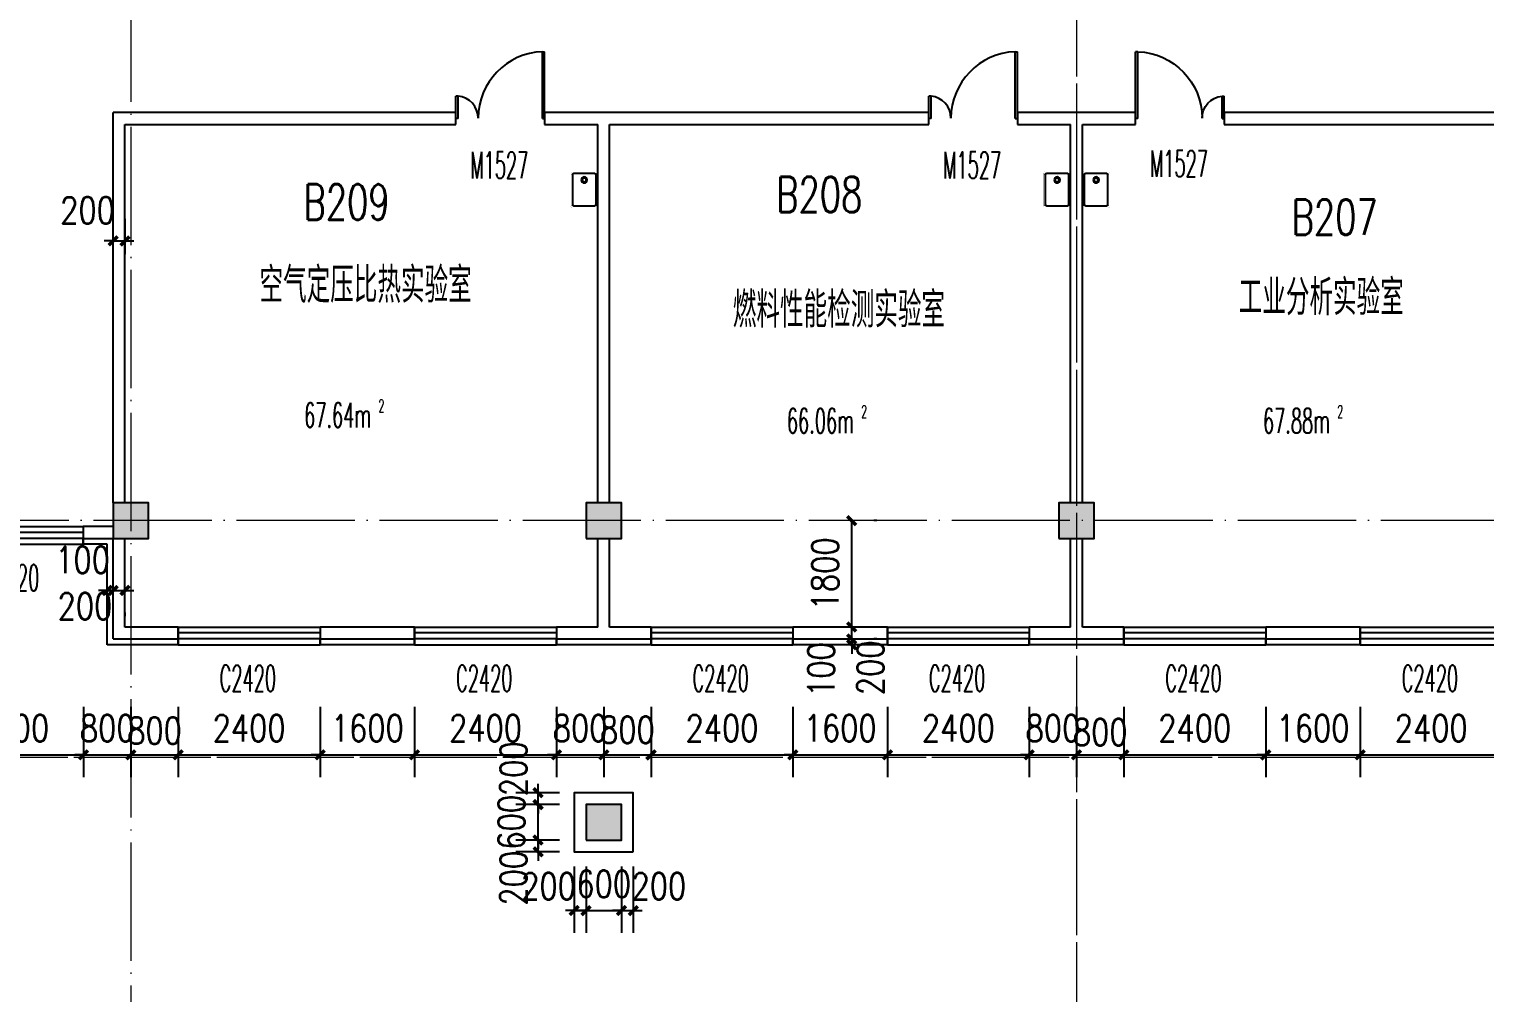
# Model space of a CAD drawing. Extents: x 1417642 to 3570900, y 124798 to 1191112.
# Drawn here: x 1523256 to 1547887, y 555787 to 572081 of the extents above; entities that cross this region are included whole.
import ezdxf

# ---------------------------------------------------------------- set-up
doc = ezdxf.new("R2010")
doc.units = 0
doc.header["$LTSCALE"] = 1000
doc.header["$MEASUREMENT"] = 0
doc.linetypes.add('DOTE', pattern=[2.42, 2, -0.2, 0.02, -0.2])
doc.layers.get('0').update_dxf_attribs({"linetype": 'CONTINUOUS'})
doc.layers.get('Defpoints').update_dxf_attribs({"linetype": 'CONTINUOUS'})
for name, color, linetype in [('COLUMN', 9, 'CONTINUOUS'), ('DOTE', 1, 'DOTE'), ('PUB_DIM', 3, 'CONTINUOUS'), ('PUB_HATCH', 8, 'CONTINUOUS'), ('PUB_TEXT', 40, 'CONTINUOUS'), ('SPACE', 7, 'CONTINUOUS'), ('SURFACE', 6, 'CONTINUOUS'), ('WALL', 4, 'CONTINUOUS'), ('WINDOW', 2, 'CONTINUOUS'), ('WINDOW_TEXT', 7, 'CONTINUOUS'), ('填充', 252, 'CONTINUOUS'), ('水点', 3, 'CONTINUOUS'), ('立面造型', 40, 'CONTINUOUS')]:
    doc.layers.add(name, color=color, linetype=linetype)
doc.styles.add('_TCH_SPACE', font='ROMANS', dxfattribs={"width": 0.7, "height": 5, "bigfont": 'Z'})
doc.styles.add('_TCH_WINDOW', font='ROMANS.shx', dxfattribs={"width": 0.7, "height": 400, "bigfont": 'Z.shx'})
doc.styles.add('DIM_FONT', font='SIMPLEX.shx', dxfattribs={"width": 0.8})
doc.styles.get("Standard").update_dxf_attribs({"font": 'GBENOR', "bigfont": 'GBCBIG'})
doc.styles.add('Z', font='ROMANS', dxfattribs={"width": 0.7, "bigfont": 'Z'})
doc.dimstyles.new('DIMN150', dxfattribs={"dimscale": 1.5, "dimtxt": 300, "dimasz": 100, "dimexe": 250, "dimexo": 300, "dimgap": 150, "dimtad": 1, "dimdec": 0, "dimzin": 0, "dimdsep": 46, "dimtxsty": 'DIM_FONT', "dimblk": 'ARCHTICK', "dimcen": 0.09, "dimdle": 1.5, "dimclrt": 7, "dimazin": 2, "dimtfac": 1, "dimtdec": 0, "dimtix": 1, "dimtmove": 2, "dimatfit": 3, "dimldrblk": 'ARCHTICK', "dimfxl": 1, "dimtolj": 1, "dimtzin": 0, "dimarcsym": 0})

# ---------------------------------------------------------------- blocks, each defined once
blk = doc.blocks.new('M_E3')
for p, q in [((-275, -410), (-275, -50)), ((-255, -30), (255, -30)), ((275, -50), (275, -410)), ((255, -430), (-255, -430))]:
    blk.add_line(p, q)
at = {"const_width": 1.5}
for points in [[(-275, 0, 0.414214), (-305, -30, 0.414214)], [(305, -30, 0.414214), (275, 0, 0.414214)], [(-305, -430, 0.414214), (-275, -460, 0.414214)], [(275, -460, 0.414214), (305, -430, 0.414214)]]:
    blk.add_lwpolyline(points, format="xyb", dxfattribs=at)
for points in [[(-275, 0), (275, 0)], [(-305, -430), (-305, -30)], [(305, -30), (305, -430)], [(275, -460), (-275, -460)]]:
    blk.add_lwpolyline(points, dxfattribs=at)
for radius in [50, 32.5]:
    blk.add_circle((165, -230), radius)
for centre, start, end in [((-255, -50), 90, 180), ((255, -50), 0, 90), ((-255, -410), 180, 270), ((255, -410), 270, 0)]:
    blk.add_arc(centre, 20, start, end)
at = {"width": 0.8, "flags": 9}
for tag in ['XSIZE', 'YSIZE']:
    blk.add_attdef(tag, (0, 0), '', height=0.5, dxfattribs=at)
blk = doc.blocks.new('_ArchTick')
at = {"color": 0, "linetype": 'ByBlock', "const_width": 0.4}
blk.add_lwpolyline([(-0.5, -0.5), (0.5, 0.5)], dxfattribs=at)
blk = doc.blocks.new('*D2451')
at = {"layer": 'Defpoints', "color": 0}
for p in [(1524679, 562607), (1524879, 562607), (1524879, 562590)]:
    blk.add_point(p, dxfattribs=at)
at = {"layer": 'PUB_DIM', "color": 0, "lineweight": -2}
for p, q in [((1524679, 562590), (1524529, 562590)), ((1524679, 562590), (1524879, 562590)), ((1524879, 562590), (1525029, 562590)), ((1524679, 562157), (1524679, 562215)), ((1524879, 562157), (1524879, 562215))]:
    blk.add_line(p, q, dxfattribs=at)
at = {"layer": 'PUB_DIM', "color": 0, "lineweight": -2, "xscale": 150, "yscale": 150, "zscale": 150}
blk.add_blockref('_ArchTick', (1524679, 562590), dxfattribs=at)
at = {"layer": 'PUB_DIM', "color": 0, "lineweight": -2, "xscale": 150, "yscale": 150, "zscale": 150, "rotation": 180}
blk.add_blockref('_ArchTick', (1524879, 562590), dxfattribs=at)
at = {"layer": 'PUB_DIM', "color": 7, "insert": (1524202, 562325), "char_height": 450, "attachment_point": 5, "style": 'DIM_FONT'}
blk.add_mtext('\\A1;200', dxfattribs=at)
blk = doc.blocks.new('*D2452')
at = {"layer": 'Defpoints', "color": 0}
for p in [(1524579, 562607), (1524679, 562607), (1524679, 562590)]:
    blk.add_point(p, dxfattribs=at)
at = {"layer": 'PUB_DIM', "color": 0, "lineweight": -2}
for p, q in [((1524579, 562590), (1524429, 562590)), ((1524579, 562590), (1524679, 562590)), ((1524679, 562590), (1524829, 562590)), ((1524579, 562157), (1524579, 562215)), ((1524679, 562157), (1524679, 562215))]:
    blk.add_line(p, q, dxfattribs=at)
at = {"layer": 'PUB_DIM', "color": 0, "lineweight": -2, "xscale": 150, "yscale": 150, "zscale": 150}
blk.add_blockref('_ArchTick', (1524579, 562590), dxfattribs=at)
at = {"layer": 'PUB_DIM', "color": 0, "lineweight": -2, "xscale": 150, "yscale": 150, "zscale": 150, "rotation": 180}
blk.add_blockref('_ArchTick', (1524679, 562590), dxfattribs=at)
at = {"layer": 'PUB_DIM', "color": 7, "insert": (1524161, 563107), "char_height": 450, "attachment_point": 5, "style": 'DIM_FONT'}
blk.add_mtext('\\A1;100', dxfattribs=at)
blk = doc.blocks.new('*D2453')
at = {"layer": 'Defpoints', "color": 0}
for p in [(1524879, 568500), (1524679, 567826), (1524879, 567826)]:
    blk.add_point(p, dxfattribs=at)
at = {"layer": 'PUB_DIM', "color": 0, "lineweight": -2}
for p, q in [((1524679, 568276), (1524679, 568875)), ((1524879, 568276), (1524879, 568875)), ((1524679, 568500), (1524529, 568500)), ((1524679, 568500), (1524879, 568500)), ((1524879, 568500), (1525029, 568500))]:
    blk.add_line(p, q, dxfattribs=at)
at = {"layer": 'PUB_DIM', "color": 0, "lineweight": -2, "xscale": 150, "yscale": 150, "zscale": 150}
blk.add_blockref('_ArchTick', (1524679, 568500), dxfattribs=at)
at = {"layer": 'PUB_DIM', "color": 0, "lineweight": -2, "xscale": 150, "yscale": 150, "zscale": 150, "rotation": 180}
blk.add_blockref('_ArchTick', (1524879, 568500), dxfattribs=at)
at = {"layer": 'PUB_DIM', "color": 7, "insert": (1524245, 569017), "char_height": 450, "attachment_point": 5, "style": 'DIM_FONT'}
blk.add_mtext('\\A1;200', dxfattribs=at)
blk = doc.blocks.new('*D2454')
at = {"layer": 'Defpoints', "color": 0}
for p in [(1537150, 561771), (1537150, 561671), (1537174, 561771)]:
    blk.add_point(p, dxfattribs=at)
at = {"layer": 'PUB_DIM', "color": 0, "lineweight": -2}
for p, q in [((1537174, 561771), (1537174, 561921)), ((1537174, 561671), (1537174, 561771)), ((1537174, 561671), (1537174, 561521)), ((1537600, 561771), (1537549, 561771)), ((1537600, 561671), (1537549, 561671))]:
    blk.add_line(p, q, dxfattribs=at)
at = {"layer": 'PUB_DIM', "color": 0, "lineweight": -2, "xscale": 150, "yscale": 150, "zscale": 150}
for p, rotation in [((1537174, 561771), 270), ((1537174, 561671), 90)]:
    blk.add_blockref('_ArchTick', p, dxfattribs=dict(at, rotation=rotation))
at = {"layer": 'PUB_DIM', "color": 7, "insert": (1536656, 561253), "char_height": 450, "attachment_point": 5, "rotation": 90, "style": 'DIM_FONT'}
blk.add_mtext('\\A1;100', dxfattribs=at)
blk = doc.blocks.new('*D2455')
at = {"layer": 'Defpoints', "color": 0}
for p in [(1537150, 561971), (1537174, 561971), (1537150, 561771)]:
    blk.add_point(p, dxfattribs=at)
at = {"layer": 'PUB_DIM', "color": 0, "lineweight": -2}
for p, q in [((1537174, 561971), (1537174, 562121)), ((1537174, 561771), (1537174, 561971)), ((1537600, 561971), (1537549, 561971)), ((1537174, 561771), (1537174, 561621)), ((1537600, 561771), (1537549, 561771))]:
    blk.add_line(p, q, dxfattribs=at)
at = {"layer": 'PUB_DIM', "color": 0, "lineweight": -2, "xscale": 150, "yscale": 150, "zscale": 150}
for p, rotation in [((1537174, 561971), 270), ((1537174, 561771), 90)]:
    blk.add_blockref('_ArchTick', p, dxfattribs=dict(at, rotation=rotation))
at = {"layer": 'PUB_DIM', "color": 7, "insert": (1537491, 561282), "char_height": 450, "attachment_point": 5, "rotation": 90, "style": 'DIM_FONT'}
blk.add_mtext('\\A1;200', dxfattribs=at)
blk = doc.blocks.new('*D2456')
at = {"layer": 'Defpoints', "color": 0}
for p in [(1537150, 563771), (1537174, 563771), (1537150, 561971)]:
    blk.add_point(p, dxfattribs=at)
at = {"layer": 'PUB_DIM', "color": 0, "lineweight": -2}
for p, q in [((1537174, 561969), (1537174, 563773)), ((1537600, 563771), (1537549, 563771)), ((1537600, 561971), (1537549, 561971))]:
    blk.add_line(p, q, dxfattribs=at)
at = {"layer": 'PUB_DIM', "color": 0, "lineweight": -2, "xscale": 150, "yscale": 150, "zscale": 150}
for p, rotation in [((1537174, 563771), 90), ((1537174, 561971), 270)]:
    blk.add_blockref('_ArchTick', p, dxfattribs=dict(at, rotation=rotation))
at = {"layer": 'PUB_DIM', "color": 7, "insert": (1536724, 562871), "char_height": 450, "attachment_point": 5, "rotation": 90, "style": 'DIM_FONT'}
blk.add_mtext('\\A1;1800', dxfattribs=at)
blk = doc.blocks.new('*D2551')
at = {"layer": 'Defpoints', "color": 0}
for p in [(1533279, 558371), (1533479, 558371), (1533479, 557178)]:
    blk.add_point(p, dxfattribs=at)
at = {"layer": 'PUB_DIM', "color": 0, "lineweight": -2}
for p, q in [((1533279, 557921), (1533279, 556803)), ((1533479, 557921), (1533479, 556803)), ((1533279, 557178), (1533129, 557178)), ((1533279, 557178), (1533479, 557178)), ((1533479, 557178), (1533629, 557178))]:
    blk.add_line(p, q, dxfattribs=at)
at = {"layer": 'PUB_DIM', "color": 0, "lineweight": -2, "xscale": 150, "yscale": 150, "zscale": 150}
blk.add_blockref('_ArchTick', (1533279, 557178), dxfattribs=at)
at = {"layer": 'PUB_DIM', "color": 0, "lineweight": -2, "xscale": 150, "yscale": 150, "zscale": 150, "rotation": 180}
blk.add_blockref('_ArchTick', (1533479, 557178), dxfattribs=at)
at = {"layer": 'PUB_DIM', "color": 7, "insert": (1533912, 557590), "char_height": 450, "attachment_point": 5, "style": 'DIM_FONT'}
blk.add_mtext('\\A1;200', dxfattribs=at)
blk = doc.blocks.new('*D2552')
at = {"layer": 'Defpoints', "color": 0}
for p in [(1532679, 558371), (1533279, 558371), (1533279, 557178)]:
    blk.add_point(p, dxfattribs=at)
at = {"layer": 'PUB_DIM', "color": 0, "lineweight": -2}
for p, q in [((1532679, 557921), (1532679, 556803)), ((1533279, 557921), (1533279, 556803)), ((1532679, 557178), (1532529, 557178)), ((1532679, 557178), (1533279, 557178)), ((1533279, 557178), (1533429, 557178))]:
    blk.add_line(p, q, dxfattribs=at)
at = {"layer": 'PUB_DIM', "color": 0, "lineweight": -2, "xscale": 150, "yscale": 150, "zscale": 150}
blk.add_blockref('_ArchTick', (1532679, 557178), dxfattribs=at)
at = {"layer": 'PUB_DIM', "color": 0, "lineweight": -2, "xscale": 150, "yscale": 150, "zscale": 150, "rotation": 180}
blk.add_blockref('_ArchTick', (1533279, 557178), dxfattribs=at)
at = {"layer": 'PUB_DIM', "color": 7, "insert": (1532979, 557628), "char_height": 450, "attachment_point": 5, "style": 'DIM_FONT'}
blk.add_mtext('\\A1;600', dxfattribs=at)
blk = doc.blocks.new('*D2553')
at = {"layer": 'Defpoints', "color": 0}
for p in [(1532479, 558371), (1532679, 558371), (1532679, 557178)]:
    blk.add_point(p, dxfattribs=at)
at = {"layer": 'PUB_DIM', "color": 0, "lineweight": -2}
for p, q in [((1532479, 557921), (1532479, 556803)), ((1532679, 557921), (1532679, 556803)), ((1532479, 557178), (1532329, 557178)), ((1532479, 557178), (1532679, 557178)), ((1532679, 557178), (1532829, 557178))]:
    blk.add_line(p, q, dxfattribs=at)
at = {"layer": 'PUB_DIM', "color": 0, "lineweight": -2, "xscale": 150, "yscale": 150, "zscale": 150}
blk.add_blockref('_ArchTick', (1532479, 557178), dxfattribs=at)
at = {"layer": 'PUB_DIM', "color": 0, "lineweight": -2, "xscale": 150, "yscale": 150, "zscale": 150, "rotation": 180}
blk.add_blockref('_ArchTick', (1532679, 557178), dxfattribs=at)
at = {"layer": 'PUB_DIM', "color": 7, "insert": (1532045, 557590), "char_height": 450, "attachment_point": 5, "style": 'DIM_FONT'}
blk.add_mtext('\\A1;200', dxfattribs=at)
blk = doc.blocks.new('*D2554')
at = {"layer": 'Defpoints', "color": 0}
for p in [(1531867, 559171), (1532679, 559171), (1532679, 558971)]:
    blk.add_point(p, dxfattribs=at)
at = {"layer": 'PUB_DIM', "color": 0, "lineweight": -2}
for p, q in [((1532229, 559171), (1531492, 559171)), ((1531867, 559171), (1531867, 559321)), ((1531867, 558971), (1531867, 559171)), ((1532229, 558971), (1531492, 558971)), ((1531867, 558971), (1531867, 558821))]:
    blk.add_line(p, q, dxfattribs=at)
at = {"layer": 'PUB_DIM', "color": 0, "lineweight": -2, "xscale": 150, "yscale": 150, "zscale": 150}
for p, rotation in [((1531867, 559171), 270), ((1531867, 558971), 90)]:
    blk.add_blockref('_ArchTick', p, dxfattribs=dict(at, rotation=rotation))
at = {"layer": 'PUB_DIM', "color": 7, "insert": (1531454, 559576), "char_height": 450, "attachment_point": 5, "rotation": 90, "style": 'DIM_FONT'}
blk.add_mtext('\\A1;200', dxfattribs=at)
blk = doc.blocks.new('*D2555')
at = {"layer": 'Defpoints', "color": 0}
for p in [(1531867, 558971), (1532679, 558971), (1532679, 558371)]:
    blk.add_point(p, dxfattribs=at)
at = {"layer": 'PUB_DIM', "color": 0, "lineweight": -2}
for p, q in [((1532229, 558971), (1531492, 558971)), ((1531867, 558971), (1531867, 559121)), ((1531867, 558371), (1531867, 558971)), ((1532229, 558371), (1531492, 558371)), ((1531867, 558371), (1531867, 558221))]:
    blk.add_line(p, q, dxfattribs=at)
at = {"layer": 'PUB_DIM', "color": 0, "lineweight": -2, "xscale": 150, "yscale": 150, "zscale": 150}
for p, rotation in [((1531867, 558971), 270), ((1531867, 558371), 90)]:
    blk.add_blockref('_ArchTick', p, dxfattribs=dict(at, rotation=rotation))
at = {"layer": 'PUB_DIM', "color": 7, "insert": (1531417, 558671), "char_height": 450, "attachment_point": 5, "rotation": 90, "style": 'DIM_FONT'}
blk.add_mtext('\\A1;600', dxfattribs=at)
blk = doc.blocks.new('*D2556')
at = {"layer": 'Defpoints', "color": 0}
for p in [(1531867, 558371), (1532679, 558371), (1532679, 558171)]:
    blk.add_point(p, dxfattribs=at)
at = {"layer": 'PUB_DIM', "color": 0, "lineweight": -2}
for p, q in [((1531867, 558371), (1531867, 558521)), ((1532229, 558371), (1531492, 558371)), ((1532229, 558171), (1531492, 558171)), ((1531867, 558171), (1531867, 558371)), ((1531867, 558171), (1531867, 558021))]:
    blk.add_line(p, q, dxfattribs=at)
at = {"layer": 'PUB_DIM', "color": 0, "lineweight": -2, "xscale": 150, "yscale": 150, "zscale": 150}
for p, rotation in [((1531867, 558371), 270), ((1531867, 558171), 90)]:
    blk.add_blockref('_ArchTick', p, dxfattribs=dict(at, rotation=rotation))
at = {"layer": 'PUB_DIM', "color": 7, "insert": (1531454, 557725), "char_height": 450, "attachment_point": 5, "rotation": 90, "style": 'DIM_FONT'}
blk.add_mtext('\\A1;200', dxfattribs=at)
blk = doc.blocks.new('*D3193')
at = {"layer": 'Defpoints', "color": 0}
for p in [(1521779, 561071), (1524179, 561071), (1524179, 559811)]:
    blk.add_point(p, dxfattribs=at)
at = {"layer": 'PUB_DIM', "color": 0, "lineweight": -2}
for p, q in [((1521779, 560621), (1521779, 559436)), ((1524179, 560621), (1524179, 559436)), ((1521776, 559811), (1524181, 559811))]:
    blk.add_line(p, q, dxfattribs=at)
at = {"layer": 'PUB_DIM', "color": 0, "lineweight": -2, "xscale": 150, "yscale": 150, "zscale": 150, "rotation": 180}
blk.add_blockref('_ArchTick', (1521779, 559811), dxfattribs=at)
at = {"layer": 'PUB_DIM', "color": 0, "lineweight": -2, "xscale": 150, "yscale": 150, "zscale": 150}
blk.add_blockref('_ArchTick', (1524179, 559811), dxfattribs=at)
at = {"layer": 'PUB_DIM', "color": 7, "insert": (1522979, 560261), "char_height": 450, "attachment_point": 5, "style": 'DIM_FONT'}
blk.add_mtext('\\A1;2400', dxfattribs=at)
blk = doc.blocks.new('*D3194')
at = {"layer": 'Defpoints', "color": 0}
for p in [(1524179, 561071), (1524979, 561071), (1524979, 559811)]:
    blk.add_point(p, dxfattribs=at)
at = {"layer": 'PUB_DIM', "color": 0, "lineweight": -2}
for p, q in [((1524179, 560621), (1524179, 559436)), ((1524979, 560621), (1524979, 559436)), ((1524179, 559811), (1524029, 559811)), ((1524179, 559811), (1524979, 559811)), ((1524979, 559811), (1525129, 559811))]:
    blk.add_line(p, q, dxfattribs=at)
at = {"layer": 'PUB_DIM', "color": 0, "lineweight": -2, "xscale": 150, "yscale": 150, "zscale": 150}
blk.add_blockref('_ArchTick', (1524179, 559811), dxfattribs=at)
at = {"layer": 'PUB_DIM', "color": 0, "lineweight": -2, "xscale": 150, "yscale": 150, "zscale": 150, "rotation": 180}
blk.add_blockref('_ArchTick', (1524979, 559811), dxfattribs=at)
at = {"layer": 'PUB_DIM', "color": 7, "insert": (1524579, 560261), "char_height": 450, "attachment_point": 5, "style": 'DIM_FONT'}
blk.add_mtext('\\A1;800', dxfattribs=at)
blk = doc.blocks.new('*D3195')
at = {"layer": 'Defpoints', "color": 0}
for p in [(1524979, 561071), (1525779, 561071), (1525779, 559811)]:
    blk.add_point(p, dxfattribs=at)
at = {"layer": 'PUB_DIM', "color": 0, "lineweight": -2}
for p, q in [((1524979, 560621), (1524979, 559436)), ((1525779, 560621), (1525779, 559436)), ((1524976, 559811), (1525781, 559811))]:
    blk.add_line(p, q, dxfattribs=at)
at = {"layer": 'PUB_DIM', "color": 0, "lineweight": -2, "xscale": 150, "yscale": 150, "zscale": 150, "rotation": 180}
blk.add_blockref('_ArchTick', (1524979, 559811), dxfattribs=at)
at = {"layer": 'PUB_DIM', "color": 0, "lineweight": -2, "xscale": 150, "yscale": 150, "zscale": 150}
blk.add_blockref('_ArchTick', (1525779, 559811), dxfattribs=at)
at = {"layer": 'PUB_DIM', "color": 7, "insert": (1525379, 560220), "char_height": 450, "attachment_point": 5, "style": 'DIM_FONT'}
blk.add_mtext('\\A1;800', dxfattribs=at)
blk = doc.blocks.new('*D3196')
at = {"layer": 'Defpoints', "color": 0}
for p in [(1525779, 561071), (1528179, 561071), (1528179, 559811)]:
    blk.add_point(p, dxfattribs=at)
at = {"layer": 'PUB_DIM', "color": 0, "lineweight": -2}
for p, q in [((1525779, 560621), (1525779, 559436)), ((1528179, 560621), (1528179, 559436)), ((1525776, 559811), (1528181, 559811))]:
    blk.add_line(p, q, dxfattribs=at)
at = {"layer": 'PUB_DIM', "color": 0, "lineweight": -2, "xscale": 150, "yscale": 150, "zscale": 150, "rotation": 180}
blk.add_blockref('_ArchTick', (1525779, 559811), dxfattribs=at)
at = {"layer": 'PUB_DIM', "color": 0, "lineweight": -2, "xscale": 150, "yscale": 150, "zscale": 150}
blk.add_blockref('_ArchTick', (1528179, 559811), dxfattribs=at)
at = {"layer": 'PUB_DIM', "color": 7, "insert": (1526979, 560261), "char_height": 450, "attachment_point": 5, "style": 'DIM_FONT'}
blk.add_mtext('\\A1;2400', dxfattribs=at)
blk = doc.blocks.new('*D3197')
at = {"layer": 'Defpoints', "color": 0}
for p in [(1528179, 561071), (1529779, 561071), (1529779, 559811)]:
    blk.add_point(p, dxfattribs=at)
at = {"layer": 'PUB_DIM', "color": 0, "lineweight": -2}
for p, q in [((1528179, 560621), (1528179, 559436)), ((1529779, 560621), (1529779, 559436)), ((1528179, 559811), (1528029, 559811)), ((1528179, 559811), (1529779, 559811)), ((1529779, 559811), (1529929, 559811))]:
    blk.add_line(p, q, dxfattribs=at)
at = {"layer": 'PUB_DIM', "color": 0, "lineweight": -2, "xscale": 150, "yscale": 150, "zscale": 150}
blk.add_blockref('_ArchTick', (1528179, 559811), dxfattribs=at)
at = {"layer": 'PUB_DIM', "color": 0, "lineweight": -2, "xscale": 150, "yscale": 150, "zscale": 150, "rotation": 180}
blk.add_blockref('_ArchTick', (1529779, 559811), dxfattribs=at)
at = {"layer": 'PUB_DIM', "color": 7, "insert": (1528979, 560261), "char_height": 450, "attachment_point": 5, "style": 'DIM_FONT'}
blk.add_mtext('\\A1;1600', dxfattribs=at)
blk = doc.blocks.new('*D3198')
at = {"layer": 'Defpoints', "color": 0}
for p in [(1529779, 561071), (1532179, 561071), (1532179, 559811)]:
    blk.add_point(p, dxfattribs=at)
at = {"layer": 'PUB_DIM', "color": 0, "lineweight": -2}
for p, q in [((1529779, 560621), (1529779, 559436)), ((1532179, 560621), (1532179, 559436)), ((1529776, 559811), (1532181, 559811))]:
    blk.add_line(p, q, dxfattribs=at)
at = {"layer": 'PUB_DIM', "color": 0, "lineweight": -2, "xscale": 150, "yscale": 150, "zscale": 150, "rotation": 180}
blk.add_blockref('_ArchTick', (1529779, 559811), dxfattribs=at)
at = {"layer": 'PUB_DIM', "color": 0, "lineweight": -2, "xscale": 150, "yscale": 150, "zscale": 150}
blk.add_blockref('_ArchTick', (1532179, 559811), dxfattribs=at)
at = {"layer": 'PUB_DIM', "color": 7, "insert": (1530979, 560261), "char_height": 450, "attachment_point": 5, "style": 'DIM_FONT'}
blk.add_mtext('\\A1;2400', dxfattribs=at)
blk = doc.blocks.new('*D3199')
at = {"layer": 'Defpoints', "color": 0}
for p in [(1532179, 561071), (1532979, 561071), (1532979, 559811)]:
    blk.add_point(p, dxfattribs=at)
at = {"layer": 'PUB_DIM', "color": 0, "lineweight": -2}
for p, q in [((1532179, 560621), (1532179, 559436)), ((1532979, 560621), (1532979, 559436)), ((1532179, 559811), (1532029, 559811)), ((1532179, 559811), (1532979, 559811)), ((1532979, 559811), (1533129, 559811))]:
    blk.add_line(p, q, dxfattribs=at)
at = {"layer": 'PUB_DIM', "color": 0, "lineweight": -2, "xscale": 150, "yscale": 150, "zscale": 150}
blk.add_blockref('_ArchTick', (1532179, 559811), dxfattribs=at)
at = {"layer": 'PUB_DIM', "color": 0, "lineweight": -2, "xscale": 150, "yscale": 150, "zscale": 150, "rotation": 180}
blk.add_blockref('_ArchTick', (1532979, 559811), dxfattribs=at)
at = {"layer": 'PUB_DIM', "color": 7, "insert": (1532579, 560261), "char_height": 450, "attachment_point": 5, "style": 'DIM_FONT'}
blk.add_mtext('\\A1;800', dxfattribs=at)
blk = doc.blocks.new('*D3200')
at = {"layer": 'Defpoints', "color": 0}
for p in [(1532979, 561071), (1533779, 561071), (1533779, 559811)]:
    blk.add_point(p, dxfattribs=at)
at = {"layer": 'PUB_DIM', "color": 0, "lineweight": -2}
for p, q in [((1532979, 560621), (1532979, 559436)), ((1533779, 560621), (1533779, 559436)), ((1532976, 559811), (1533781, 559811))]:
    blk.add_line(p, q, dxfattribs=at)
at = {"layer": 'PUB_DIM', "color": 0, "lineweight": -2, "xscale": 150, "yscale": 150, "zscale": 150, "rotation": 180}
blk.add_blockref('_ArchTick', (1532979, 559811), dxfattribs=at)
at = {"layer": 'PUB_DIM', "color": 0, "lineweight": -2, "xscale": 150, "yscale": 150, "zscale": 150}
blk.add_blockref('_ArchTick', (1533779, 559811), dxfattribs=at)
at = {"layer": 'PUB_DIM', "color": 7, "insert": (1533379, 560233), "char_height": 450, "attachment_point": 5, "style": 'DIM_FONT'}
blk.add_mtext('\\A1;800', dxfattribs=at)
blk = doc.blocks.new('*D3201')
at = {"layer": 'Defpoints', "color": 0}
for p in [(1533779, 561071), (1536179, 561071), (1536179, 559811)]:
    blk.add_point(p, dxfattribs=at)
at = {"layer": 'PUB_DIM', "color": 0, "lineweight": -2}
for p, q in [((1533779, 560621), (1533779, 559436)), ((1536179, 560621), (1536179, 559436)), ((1533776, 559811), (1536181, 559811))]:
    blk.add_line(p, q, dxfattribs=at)
at = {"layer": 'PUB_DIM', "color": 0, "lineweight": -2, "xscale": 150, "yscale": 150, "zscale": 150, "rotation": 180}
blk.add_blockref('_ArchTick', (1533779, 559811), dxfattribs=at)
at = {"layer": 'PUB_DIM', "color": 0, "lineweight": -2, "xscale": 150, "yscale": 150, "zscale": 150}
blk.add_blockref('_ArchTick', (1536179, 559811), dxfattribs=at)
at = {"layer": 'PUB_DIM', "color": 7, "insert": (1534979, 560261), "char_height": 450, "attachment_point": 5, "style": 'DIM_FONT'}
blk.add_mtext('\\A1;2400', dxfattribs=at)
blk = doc.blocks.new('*D3202')
at = {"layer": 'Defpoints', "color": 0}
for p in [(1536179, 561071), (1537779, 561071), (1537779, 559811)]:
    blk.add_point(p, dxfattribs=at)
at = {"layer": 'PUB_DIM', "color": 0, "lineweight": -2}
for p, q in [((1536179, 560621), (1536179, 559436)), ((1537779, 560621), (1537779, 559436)), ((1536179, 559811), (1536029, 559811)), ((1536179, 559811), (1537779, 559811)), ((1537779, 559811), (1537929, 559811))]:
    blk.add_line(p, q, dxfattribs=at)
at = {"layer": 'PUB_DIM', "color": 0, "lineweight": -2, "xscale": 150, "yscale": 150, "zscale": 150}
blk.add_blockref('_ArchTick', (1536179, 559811), dxfattribs=at)
at = {"layer": 'PUB_DIM', "color": 0, "lineweight": -2, "xscale": 150, "yscale": 150, "zscale": 150, "rotation": 180}
blk.add_blockref('_ArchTick', (1537779, 559811), dxfattribs=at)
at = {"layer": 'PUB_DIM', "color": 7, "insert": (1536979, 560261), "char_height": 450, "attachment_point": 5, "style": 'DIM_FONT'}
blk.add_mtext('\\A1;1600', dxfattribs=at)
blk = doc.blocks.new('*D3203')
at = {"layer": 'Defpoints', "color": 0}
for p in [(1537779, 561071), (1540179, 561071), (1540179, 559811)]:
    blk.add_point(p, dxfattribs=at)
at = {"layer": 'PUB_DIM', "color": 0, "lineweight": -2}
for p, q in [((1537779, 560621), (1537779, 559436)), ((1540179, 560621), (1540179, 559436)), ((1537776, 559811), (1540181, 559811))]:
    blk.add_line(p, q, dxfattribs=at)
at = {"layer": 'PUB_DIM', "color": 0, "lineweight": -2, "xscale": 150, "yscale": 150, "zscale": 150, "rotation": 180}
blk.add_blockref('_ArchTick', (1537779, 559811), dxfattribs=at)
at = {"layer": 'PUB_DIM', "color": 0, "lineweight": -2, "xscale": 150, "yscale": 150, "zscale": 150}
blk.add_blockref('_ArchTick', (1540179, 559811), dxfattribs=at)
at = {"layer": 'PUB_DIM', "color": 7, "insert": (1538979, 560261), "char_height": 450, "attachment_point": 5, "style": 'DIM_FONT'}
blk.add_mtext('\\A1;2400', dxfattribs=at)
blk = doc.blocks.new('*D3204')
at = {"layer": 'Defpoints', "color": 0}
for p in [(1540179, 561071), (1540979, 561071), (1540979, 559811)]:
    blk.add_point(p, dxfattribs=at)
at = {"layer": 'PUB_DIM', "color": 0, "lineweight": -2}
for p, q in [((1540179, 560621), (1540179, 559436)), ((1540979, 560621), (1540979, 559436)), ((1540179, 559811), (1540029, 559811)), ((1540179, 559811), (1540979, 559811)), ((1540979, 559811), (1541129, 559811))]:
    blk.add_line(p, q, dxfattribs=at)
at = {"layer": 'PUB_DIM', "color": 0, "lineweight": -2, "xscale": 150, "yscale": 150, "zscale": 150}
blk.add_blockref('_ArchTick', (1540179, 559811), dxfattribs=at)
at = {"layer": 'PUB_DIM', "color": 0, "lineweight": -2, "xscale": 150, "yscale": 150, "zscale": 150, "rotation": 180}
blk.add_blockref('_ArchTick', (1540979, 559811), dxfattribs=at)
at = {"layer": 'PUB_DIM', "color": 7, "insert": (1540579, 560261), "char_height": 450, "attachment_point": 5, "style": 'DIM_FONT'}
blk.add_mtext('\\A1;800', dxfattribs=at)
blk = doc.blocks.new('*D3205')
at = {"layer": 'Defpoints', "color": 0}
for p in [(1540979, 561071), (1541779, 561071), (1541779, 559811)]:
    blk.add_point(p, dxfattribs=at)
at = {"layer": 'PUB_DIM', "color": 0, "lineweight": -2}
for p, q in [((1540979, 560621), (1540979, 559436)), ((1541779, 560621), (1541779, 559436)), ((1540976, 559811), (1541781, 559811))]:
    blk.add_line(p, q, dxfattribs=at)
at = {"layer": 'PUB_DIM', "color": 0, "lineweight": -2, "xscale": 150, "yscale": 150, "zscale": 150, "rotation": 180}
blk.add_blockref('_ArchTick', (1540979, 559811), dxfattribs=at)
at = {"layer": 'PUB_DIM', "color": 0, "lineweight": -2, "xscale": 150, "yscale": 150, "zscale": 150}
blk.add_blockref('_ArchTick', (1541779, 559811), dxfattribs=at)
at = {"layer": 'PUB_DIM', "color": 7, "insert": (1541379, 560196), "char_height": 450, "attachment_point": 5, "style": 'DIM_FONT'}
blk.add_mtext('\\A1;800', dxfattribs=at)
blk = doc.blocks.new('*D3206')
at = {"layer": 'Defpoints', "color": 0}
for p in [(1541779, 561071), (1544179, 561071), (1544179, 559811)]:
    blk.add_point(p, dxfattribs=at)
at = {"layer": 'PUB_DIM', "color": 0, "lineweight": -2}
for p, q in [((1541779, 560621), (1541779, 559436)), ((1544179, 560621), (1544179, 559436)), ((1541776, 559811), (1544181, 559811))]:
    blk.add_line(p, q, dxfattribs=at)
at = {"layer": 'PUB_DIM', "color": 0, "lineweight": -2, "xscale": 150, "yscale": 150, "zscale": 150, "rotation": 180}
blk.add_blockref('_ArchTick', (1541779, 559811), dxfattribs=at)
at = {"layer": 'PUB_DIM', "color": 0, "lineweight": -2, "xscale": 150, "yscale": 150, "zscale": 150}
blk.add_blockref('_ArchTick', (1544179, 559811), dxfattribs=at)
at = {"layer": 'PUB_DIM', "color": 7, "insert": (1542979, 560261), "char_height": 450, "attachment_point": 5, "style": 'DIM_FONT'}
blk.add_mtext('\\A1;2400', dxfattribs=at)
blk = doc.blocks.new('*D3207')
at = {"layer": 'Defpoints', "color": 0}
for p in [(1544179, 561071), (1545779, 561071), (1545779, 559811)]:
    blk.add_point(p, dxfattribs=at)
at = {"layer": 'PUB_DIM', "color": 0, "lineweight": -2}
for p, q in [((1544179, 560621), (1544179, 559436)), ((1545779, 560621), (1545779, 559436)), ((1544179, 559811), (1544029, 559811)), ((1544179, 559811), (1545779, 559811)), ((1545779, 559811), (1545929, 559811))]:
    blk.add_line(p, q, dxfattribs=at)
at = {"layer": 'PUB_DIM', "color": 0, "lineweight": -2, "xscale": 150, "yscale": 150, "zscale": 150}
blk.add_blockref('_ArchTick', (1544179, 559811), dxfattribs=at)
at = {"layer": 'PUB_DIM', "color": 0, "lineweight": -2, "xscale": 150, "yscale": 150, "zscale": 150, "rotation": 180}
blk.add_blockref('_ArchTick', (1545779, 559811), dxfattribs=at)
at = {"layer": 'PUB_DIM', "color": 7, "insert": (1544979, 560261), "char_height": 450, "attachment_point": 5, "style": 'DIM_FONT'}
blk.add_mtext('\\A1;1600', dxfattribs=at)
blk = doc.blocks.new('*D3208')
at = {"layer": 'Defpoints', "color": 0}
for p in [(1545779, 561071), (1548179, 561071), (1548179, 559811)]:
    blk.add_point(p, dxfattribs=at)
at = {"layer": 'PUB_DIM', "color": 0, "lineweight": -2}
for p, q in [((1545779, 560621), (1545779, 559436)), ((1548179, 560621), (1548179, 559436)), ((1545776, 559811), (1548181, 559811))]:
    blk.add_line(p, q, dxfattribs=at)
at = {"layer": 'PUB_DIM', "color": 0, "lineweight": -2, "xscale": 150, "yscale": 150, "zscale": 150, "rotation": 180}
blk.add_blockref('_ArchTick', (1545779, 559811), dxfattribs=at)
at = {"layer": 'PUB_DIM', "color": 0, "lineweight": -2, "xscale": 150, "yscale": 150, "zscale": 150}
blk.add_blockref('_ArchTick', (1548179, 559811), dxfattribs=at)
at = {"layer": 'PUB_DIM', "color": 7, "insert": (1546979, 560261), "char_height": 450, "attachment_point": 5, "style": 'DIM_FONT'}
blk.add_mtext('\\A1;2400', dxfattribs=at)
blk = doc.blocks.new('_FZH')
blk.add_lwpolyline([(-0.5, -0.5), (0.5, -0.5), (0.5, 0.5), (-0.5, 0.5)], close=True)
at = {"layer": 'PUB_HATCH'}
blk.add_solid([(-0.5, -0.5), (0.5, -0.5), (-0.5, 0.5), (0.5, 0.5)], dxfattribs=at)
blk = doc.blocks.new('$DorLib2D$00000225')
at = {"color": 0}
for p, q in [((0.475, -0.001), (0.475, 0.752)), ((0.475, 0.752), (0.5, 0.752)), ((0.5, -0.001), (0.5, 0.752)), ((-0.5, 0), (-0.5, 0.252)), ((-0.475, 0.252), (-0.5, 0.252)), ((-0.475, 0), (-0.475, 0.252)), ((-0.475, 0), (-0.5, 0)), ((0.475, -0.001), (0.5, -0.001))]:
    blk.add_line(p, q, dxfattribs=at)
for centre, radius, start, end in [((0.505, -0.002), 0.755, 92.2493, 179.7238), ((-0.501, 0.003), 0.251, 359.7899, 84.0974)]:
    blk.add_arc(centre, radius, start, end, dxfattribs=at)
blk = doc.blocks.new('$TCHSYS$WIN2D')
for p, q in [((-0.5, 0.5), (0.5, 0.5)), ((-0.5, 0.5), (-0.5, -0.5)), ((0.5, 0.5), (0.5, -0.5)), ((0.5, 0.167), (-0.5, 0.167)), ((0.5, -0.167), (-0.5, -0.167)), ((-0.5, -0.5), (0.5, -0.5))]:
    blk.add_line(p, q)

msp = doc.modelspace()

# ---------------------------------------------------------------- linework, layer by layer
at = {"layer": 'DOTE', "lineweight": 0}
for p in [(1432052.3, 559770.9, 0), (1463831.4, 559770.9, 0)]:
    msp.add_line(p, (1590577.2, 559770.9, 0), dxfattribs=at)
at = {"layer": 'DOTE', "lineweight": 0, "elevation": 0}
for points in [[(1540978.7, 626822.2), (1540978.7, 515570.4)], [(1540978.7, 626522.2), (1540978.7, 515570.4)], [(1524978.7, 599470.9), (1524978.7, 515570.4)], [(1596527.1, 563770.9), (1501378.7, 563770.9)]]:
    msp.add_lwpolyline(points, dxfattribs=at)
at = {"layer": 'SURFACE'}
for p, q in [((1524172.7, 563371), (1524172.7, 563471)), ((1524578.7, 563371), (1524172.7, 563371)), ((1524578.7, 561671), (1524578.7, 563371)), ((1525778.7, 561671), (1524578.7, 561671)), ((1525778.7, 561671), (1525778.7, 561771)), ((1528178.7, 561671), (1528178.7, 561771)), ((1529778.7, 561671), (1528178.7, 561671)), ((1529778.7, 561671), (1529778.7, 561771)), ((1532178.7, 561671), (1532178.7, 561771)), ((1532978.7, 561671), (1532178.7, 561671)), ((1533778.7, 561671), (1532978.7, 561671)), ((1533778.7, 561671), (1533778.7, 561771)), ((1536178.7, 561671), (1536178.7, 561771)), ((1537778.7, 561671), (1536178.7, 561671)), ((1537778.7, 561671), (1537778.7, 561771)), ((1540178.7, 561671), (1540178.7, 561771)), ((1540978.7, 561671), (1540178.7, 561671)), ((1541778.7, 561671), (1540978.7, 561671)), ((1541778.7, 561671), (1541778.7, 561771)), ((1544178.7, 561671), (1544178.7, 561771)), ((1545778.7, 561671), (1544178.7, 561671)), ((1545778.7, 561671), (1545778.7, 561771))]:
    msp.add_line(p, q, dxfattribs=at)
at = {"layer": 'WALL'}
for p, q in [((1530478.7, 570671), (1524678.7, 570671)), ((1524678.7, 564071), (1524678.7, 570671)), ((1524878.7, 570471), (1530478.7, 570471)), ((1524878.7, 564071), (1524878.7, 570471)), ((1530478.7, 570471), (1530478.7, 570671)), ((1532978.7, 570671), (1531978.7, 570671)), ((1531978.7, 570671), (1531978.7, 570471)), ((1531978.7, 570471), (1532878.7, 570471)), ((1532878.7, 564071), (1532878.7, 570471)), ((1538478.7, 570671), (1532978.7, 570671)), ((1533078.7, 570471), (1538478.7, 570471)), ((1533078.7, 564071), (1533078.7, 570471)), ((1538478.7, 570471), (1538478.7, 570671)), ((1540978.7, 570671), (1539978.7, 570671)), ((1539978.7, 570671), (1539978.7, 570471)), ((1539978.7, 570471), (1540878.7, 570471)), ((1540878.7, 564071), (1540878.7, 570471)), ((1541978.7, 570671), (1540978.7, 570671)), ((1541078.7, 564071), (1541078.7, 570471)), ((1541078.7, 570471), (1541978.7, 570471)), ((1541978.7, 570471), (1541978.7, 570671)), ((1549178.7, 570671), (1543478.7, 570671)), ((1543478.7, 570671), (1543478.7, 570471)), ((1543478.7, 570471), (1549078.7, 570471)), ((1524678.7, 563671), (1524172.7, 563671)), ((1524172.7, 563671), (1524172.7, 563471)), ((1524172.7, 563471), (1524678.7, 563471)), ((1524678.7, 561771), (1524678.7, 563471)), ((1524878.7, 561971), (1524878.7, 563471)), ((1532878.7, 561971), (1532878.7, 563471)), ((1533078.7, 561971), (1533078.7, 563471)), ((1540878.7, 561971), (1540878.7, 563471)), ((1541078.7, 561971), (1541078.7, 563471)), ((1525778.7, 561971), (1524878.7, 561971)), ((1525778.7, 561771), (1525778.7, 561971)), ((1529778.7, 561971), (1528178.7, 561971)), ((1528178.7, 561971), (1528178.7, 561771)), ((1529778.7, 561771), (1529778.7, 561971)), ((1532878.7, 561971), (1532178.7, 561971)), ((1532178.7, 561971), (1532178.7, 561771)), ((1533778.7, 561971), (1533078.7, 561971)), ((1533778.7, 561771), (1533778.7, 561971)), ((1537778.7, 561971), (1536178.7, 561971)), ((1536178.7, 561971), (1536178.7, 561771)), ((1537778.7, 561771), (1537778.7, 561971)), ((1540878.7, 561971), (1540178.7, 561971)), ((1540178.7, 561971), (1540178.7, 561771)), ((1541778.7, 561971), (1541078.7, 561971)), ((1541778.7, 561771), (1541778.7, 561971)), ((1545778.7, 561971), (1544178.7, 561971)), ((1544178.7, 561971), (1544178.7, 561771)), ((1545778.7, 561771), (1545778.7, 561971)), ((1524678.7, 561771), (1525778.7, 561771)), ((1528178.7, 561771), (1529778.7, 561771)), ((1532178.7, 561771), (1532978.7, 561771)), ((1532978.7, 561771), (1533778.7, 561771)), ((1536178.7, 561771), (1537778.7, 561771)), ((1540178.7, 561771), (1540978.7, 561771)), ((1540978.7, 561771), (1541778.7, 561771)), ((1544178.7, 561771), (1545778.7, 561771))]:
    msp.add_line(p, q, dxfattribs=at)
at = {"layer": '立面造型', "elevation": 0}
msp.add_lwpolyline([(1533478.7, 558171), (1533478.7, 559171), (1532478.7, 559171), (1532478.7, 558171)], close=True, dxfattribs=at)

# ---------------------------------------------------------------- block references
at = {"layer": 'COLUMN', "lineweight": 0, "xscale": 600, "yscale": 600, "zscale": 600}
for p in [(1524978.7, 563771, 0), (1532978.7, 563771, 0), (1540978.7, 563771, 0), (1532978.7, 558671, 0)]:
    msp.add_blockref('_FZH', p, dxfattribs=at)
at = {"layer": 'WINDOW', "lineweight": 0}
ref = msp.add_blockref('$DorLib2D$00000225', (1531228.7, 570571), dxfattribs=dict(at, xscale=-1500, yscale=-1500, zscale=-1500, rotation=179.9999999999968))
ref.add_attrib('A', 'M1527', (1530719.4, 569557.7), dxfattribs={"layer": 'WINDOW_TEXT', "lineweight": 0, "height": 446.25, "rotation": 360, "style": '_TCH_WINDOW', "width": 0.494118})
ref = msp.add_blockref('$DorLib2D$00000225', (1539228.7, 570571), dxfattribs=dict(at, xscale=-1500, yscale=-1500, zscale=-1500, rotation=179.9999999999967))
ref.add_attrib('A', 'M1527', (1538719.4, 569557.7), dxfattribs={"layer": 'WINDOW_TEXT', "lineweight": 0, "height": 446.25, "rotation": 360, "style": '_TCH_WINDOW', "width": 0.494118})
ref = msp.add_blockref('$DorLib2D$00000225', (1542728.7, 570571), dxfattribs=dict(at, xscale=1500, yscale=-1500, zscale=1500, rotation=180.0000000000049))
ref.add_attrib('A', 'M1527', (1542219.4, 569582.8), dxfattribs={"layer": 'WINDOW_TEXT', "lineweight": 0, "height": 446.25, "style": '_TCH_WINDOW', "width": 0.494118})
at = {"layer": 'WINDOW', "color": 2}
ref = msp.add_blockref('$TCHSYS$WIN2D', (1522972.7, 563521), dxfattribs=dict(at, xscale=-2400, yscale=-300, zscale=-2400, rotation=180))
ref.add_attrib('A', 'C2420', (1522473.9, 562582), dxfattribs={"layer": 'WINDOW_TEXT', "color": 2, "height": 446.25, "style": '_TCH_WINDOW', "width": 0.494118})
ref = msp.add_blockref('$TCHSYS$WIN2D', (1526978.7, 561821), dxfattribs=dict(at, xscale=-2400, yscale=-300, zscale=-2400, rotation=179.9999999999951))
ref.add_attrib('A', 'C2420', (1526479.9, 560881.9), dxfattribs={"layer": 'WINDOW_TEXT', "color": 2, "height": 446.25, "rotation": 360, "style": '_TCH_WINDOW', "width": 0.494118})
ref = msp.add_blockref('$TCHSYS$WIN2D', (1530978.7, 561821), dxfattribs=dict(at, xscale=-2400, yscale=-300, zscale=-2400, rotation=179.9999999999951))
ref.add_attrib('A', 'C2420', (1530479.9, 560881.9), dxfattribs={"layer": 'WINDOW_TEXT', "color": 2, "height": 446.25, "rotation": 360, "style": '_TCH_WINDOW', "width": 0.494118})
ref = msp.add_blockref('$TCHSYS$WIN2D', (1534978.7, 561821), dxfattribs=dict(at, xscale=-2400, yscale=-300, zscale=-2400, rotation=179.9999999999942))
ref.add_attrib('A', 'C2420', (1534479.9, 560881.9), dxfattribs={"layer": 'WINDOW_TEXT', "color": 2, "height": 446.25, "rotation": 360, "style": '_TCH_WINDOW', "width": 0.494118})
ref = msp.add_blockref('$TCHSYS$WIN2D', (1538978.7, 561821), dxfattribs=dict(at, xscale=-2400, yscale=-300, zscale=-2400, rotation=179.9999999999942))
ref.add_attrib('A', 'C2420', (1538479.9, 560881.9), dxfattribs={"layer": 'WINDOW_TEXT', "color": 2, "height": 446.25, "rotation": 360, "style": '_TCH_WINDOW', "width": 0.494118})
ref = msp.add_blockref('$TCHSYS$WIN2D', (1542978.7, 561821), dxfattribs=dict(at, xscale=-2400, yscale=-300, zscale=-2400, rotation=180.0000000000041))
ref.add_attrib('A', 'C2420', (1542479.9, 560881.9), dxfattribs={"layer": 'WINDOW_TEXT', "color": 2, "height": 446.25, "style": '_TCH_WINDOW', "width": 0.494118})
ref = msp.add_blockref('$TCHSYS$WIN2D', (1546978.7, 561821), dxfattribs=dict(at, xscale=-2400, yscale=-300, zscale=-2400, rotation=180.0000000000041))
ref.add_attrib('A', 'C2420', (1546479.9, 560881.9), dxfattribs={"layer": 'WINDOW_TEXT', "color": 2, "height": 446.25, "style": '_TCH_WINDOW', "width": 0.494118})
at = {"layer": '水点', "xscale": -1, "rotation": 270}
for p in [(1532878.7, 569366, 0), (1540878.7, 569366, 0), (1541538.7, 569366, 0)]:
    msp.add_blockref('M_E3', p, dxfattribs=at)

# ---------------------------------------------------------------- texts
at = {"layer": 'PUB_TEXT', "color": 1, "lineweight": 60, "style": 'Z', "width": 0.7}
for s, p in [('B208', (1535896.1, 568984.5)), ('B209', (1527898.3, 568857)), ('B207', (1544617.1, 568601.9))]:
    msp.add_text(s, height=600, dxfattribs=at).set_placement(p)
at = {"layer": 'SPACE', "style": '_TCH_SPACE', "width": 0.525}
for s, height, p in [('2', 210, (1529169.6, 565606.1, 0)), ('67.64m', 420, (1527909.6, 565343.6, 0)), ('66.06m', 420, (1536077.2, 565247.5, 0)), ('2', 210, (1537337.2, 565510, 0)), ('67.88m', 420, (1544132.5, 565247.7, 0)), ('2', 210, (1545392.5, 565510.2, 0))]:
    msp.add_text(s, height=height, dxfattribs=at).set_placement(p)
at = {"layer": '填充', "char_height": 600, "width": 4659.858, "attachment_point": 1, "style": '_TCH_WINDOW'}
for s, insert in [('{\\C2;空气定压比热实验室}', (1527154.6, 568052.9)), ('{\\C2;   工业分析实验室}', (1542858.1, 567844.2)), ('{\\C2;燃料性能检测实验室}', (1535163.1, 567635.4))]:
    msp.add_mtext(s, dxfattribs=dict(at, insert=insert))

# ---------------------------------------------------------------- dimensions: what is measured, and where the dimension line sits
at = {"layer": 'PUB_DIM'}
for base, p1, p2, angle, picture, middle in [((1524878.7, 568499.6), (1524678.7, 567825.7), (1524878.7, 567825.7), 360, '*D2453', (1524245.2, 569017.1)), ((1524678.7, 562589.7), (1524578.7, 562607), (1524678.7, 562607), 0, '*D2452', (1524160.9, 563107.2)), ((1524878.7, 562589.7), (1524678.7, 562607), (1524878.7, 562607), 0, '*D2451', (1524201.6, 562325.2)), ((1537173.9, 561971), (1537150.2, 561771), (1537150.2, 561971), 90, '*D2455', (1537491.5, 561281.7)), ((1537173.9, 561771), (1537150.2, 561671), (1537150.2, 561771), 90, '*D2454', (1536656.4, 561253.2)), ((1525778.7, 559810.9), (1524978.7, 561070.9), (1525778.7, 561070.9), 0, '*D3195', (1525378.7, 560219.5)), ((1533778.7, 559810.9), (1532978.7, 561070.9), (1533778.7, 561070.9), 0, '*D3200', (1533378.7, 560232.6)), ((1541778.7, 559810.9), (1540978.7, 561070.9), (1541778.7, 561070.9), 0, '*D3205', (1541378.7, 560196.2)), ((1531866.8, 559171), (1532678.7, 558971), (1532678.7, 559171), 90, '*D2554', (1531454.3, 559575.8)), ((1531866.8, 558371), (1532678.7, 558171), (1532678.7, 558371), 90, '*D2556', (1531454.3, 557724.5)), ((1532678.7, 557177.7), (1532478.7, 558371), (1532678.7, 558371), 0, '*D2553', (1532045.2, 557590.2)), ((1533478.7, 557177.7), (1533278.7, 558371), (1533478.7, 558371), 0, '*D2551', (1533912.2, 557590.2))]:
    dim = msp.add_linear_dim(base=base, p1=p1, p2=p2, angle=angle, dimstyle='DIMN150', dxfattribs=at)
    dim.commit()
    dim.dimension.update_dxf_attribs({"geometry": picture, "text_midpoint": middle, "dimtype": 129})
for p1, p2, distance, picture, middle in [((1537150.2, 561971), (1537150.2, 563770.9), -23.7, '*D2456', (1536723.9, 562870.9)), ((1521778.7, 561070.9), (1524178.7, 561070.9), -1260, '*D3193', (1522978.7, 560260.9)), ((1524178.7, 561070.9), (1524978.7, 561070.9), -1260, '*D3194', (1524578.7, 560260.9)), ((1525778.7, 561070.9), (1528178.7, 561070.9), -1260, '*D3196', (1526978.7, 560260.9)), ((1528178.7, 561070.9), (1529778.7, 561070.9), -1260, '*D3197', (1528978.7, 560260.9)), ((1529778.7, 561070.9), (1532178.7, 561070.9), -1260, '*D3198', (1530978.7, 560260.9)), ((1532178.7, 561070.9), (1532978.7, 561070.9), -1260, '*D3199', (1532578.7, 560260.9)), ((1533778.7, 561070.9), (1536178.7, 561070.9), -1260, '*D3201', (1534978.7, 560260.9)), ((1536178.7, 561070.9), (1537778.7, 561070.9), -1260, '*D3202', (1536978.7, 560260.9)), ((1537778.7, 561070.9), (1540178.7, 561070.9), -1260, '*D3203', (1538978.7, 560260.9)), ((1540178.7, 561070.9), (1540978.7, 561070.9), -1260, '*D3204', (1540578.7, 560260.9)), ((1541778.7, 561070.9), (1544178.7, 561070.9), -1260, '*D3206', (1542978.7, 560260.9)), ((1544178.7, 561070.9), (1545778.7, 561070.9), -1260, '*D3207', (1544978.7, 560260.9)), ((1545778.7, 561070.9), (1548178.7, 561070.9), -1260, '*D3208', (1546978.7, 560260.9)), ((1532678.7, 558371), (1532678.7, 558971), 811.8, '*D2555', (1531416.8, 558671)), ((1532678.7, 558371), (1533278.7, 558371), -1193.3, '*D2552', (1532978.7, 557627.7))]:
    dim = msp.add_aligned_dim(p1=p1, p2=p2, distance=distance, dimstyle='DIMN150', dxfattribs=at)
    dim.commit()
    dim.dimension.update_dxf_attribs({"geometry": picture, "text_midpoint": middle})

doc.saveas('drawing.dxf')
